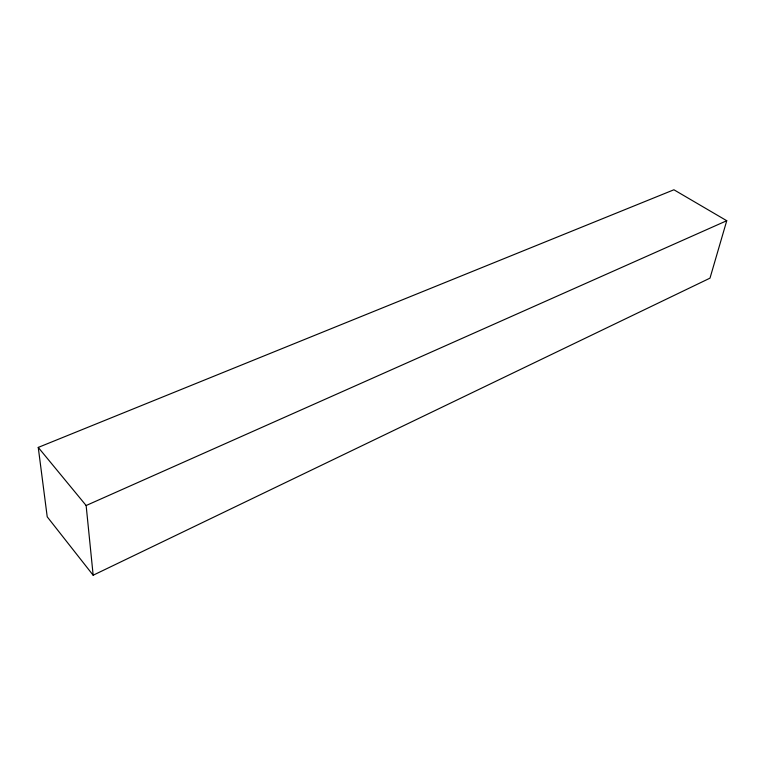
<?xml version="1.0" encoding="UTF-8"?>
<svg xmlns="http://www.w3.org/2000/svg" width="765" height="765" viewBox="0 0 765 765"><rect width="100%" height="100%" fill="white"/><g stroke="black" fill="none" stroke-linecap="round" stroke-linejoin="round"><path stroke-width="1.15" d="M726.75 220.722L709.997 278.144L93.158 575.223L47.22 516.815L38.25 447.41L673.917 189.777L726.75 220.722L86.139 505.522L93.158 575.223M38.25 447.41L86.139 505.522"/></g></svg>
